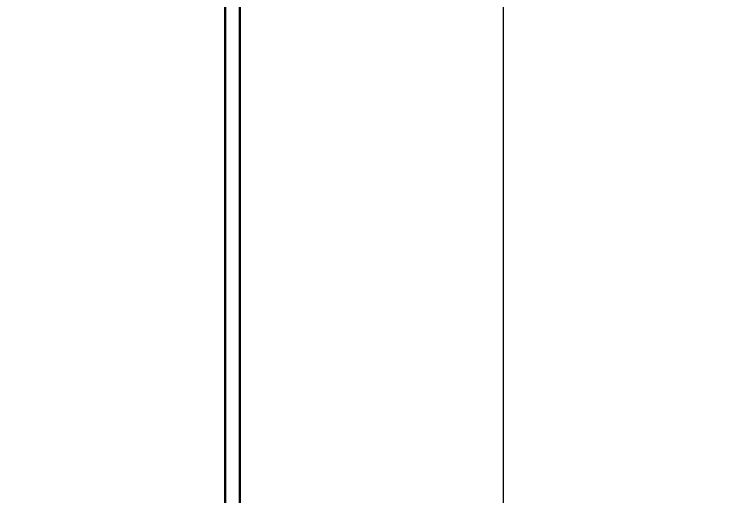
# Model space of a CAD drawing. Header units: millimetres. Extents: x -65574 to 111613, y -106550 to -50518.
# Drawn here: x 13120 to 14840, y -91982 to -90816 of the extents above; entities that cross this region are included whole.
import ezdxf
from ezdxf import colors
from ezdxf.entities.mleader import LeaderData, LeaderLine
from ezdxf.math import Vec2, Vec3

# ---------------------------------------------------------------- set-up
doc = ezdxf.new("R2010")
doc.units = ezdxf.units.MM
doc.layers.get('Defpoints').update_dxf_attribs({"color": 6})
doc.styles.add('GOST-2.304_Type-B', font='GOST Common.ttf')
doc.styles.get("Standard").update_dxf_attribs({"font": 'arial.ttf'})
doc.dimstyles.new('УРСТ', dxfattribs={"dimtxt": 2.5, "dimasz": 2, "dimexe": 1.2, "dimexo": 1.5, "dimtad": 1, "dimdec": 0, "dimrnd": 1, "dimzin": 0, "dimdsep": 46, "dimtxsty": 'GOST-2.304_Type-B', "dimblk": 'ARCHTICK', "dimcen": 2, "dimdle": 2, "dimadec": 0, "dimazin": 0, "dimtfac": 1, "dimtdec": 0, "dimtmove": 1, "dimatfit": 0, "dimldrblk": 'NONE', "dimfxl": 1, "dimtolj": 1, "dimtzin": 0, "dimlwd": 15, "dimlwe": 15, "dimarcsym": 0})

# ---------------------------------------------------------------- blocks, each defined once
blk = doc.blocks.new('_ArchTick')
at = {"color": 0, "linetype": 'ByBlock', "const_width": 0.15}
blk.add_lwpolyline([(-0.5, -0.5), (0.5, 0.5)], dxfattribs=at)
blk = doc.blocks.new('*D153')
at = {"color": 0, "lineweight": 15, "transparency": 16777216}
for p, q in [((14305.4, -87052.8), (14305.4, -93102.8)), ((13742.3, -87152.8), (14365.4, -87152.8)), ((13742.3, -93002.8), (14365.4, -93002.8))]:
    blk.add_line(p, q, dxfattribs=at)
at = {"layer": 'Defpoints', "color": 0, "lineweight": -2, "transparency": 16777216}
for p in [(13667.3, -87152.8), (13667.3, -93002.8), (14305.4, -93002.8)]:
    blk.add_point(p, dxfattribs=at)
at = {"color": 0, "lineweight": 15, "transparency": 16777216, "xscale": 100, "yscale": 100, "zscale": 100}
for p, rotation in [((14305.4, -87152.8), 90), ((14305.4, -93002.8), 270)]:
    blk.add_blockref('_ArchTick', p, dxfattribs=dict(at, rotation=rotation))
at = {"color": 0, "lineweight": -2, "transparency": 16777216, "insert": (14211.6, -90077.8), "char_height": 125, "attachment_point": 5, "rotation": 90, "style": 'GOST-2.304_Type-B'}
blk.add_mtext('\\A1;5850', dxfattribs=at)
blk = doc.blocks.new('_None')
blk = doc.blocks.new('_Oblique')
at = {"color": 0, "linetype": 'ByBlock', "lineweight": -2}
blk.add_line((-0.5, -0.5), (0.5, 0.5), dxfattribs=at)

msp = doc.modelspace()

# ---------------------------------------------------------------- linework, layer by layer
at = {"lineweight": 30}
msp.add_lwpolyline([(13631.3, -87152.8), (13631.3, -93002.8), (13667.3, -93002.8), (13667.3, -87152.8), (13631.3, -87152.8)], dxfattribs=at)

# ---------------------------------------------------------------- dimensions: what is measured, and where the dimension line sits
at = {"color": 0, "lineweight": -2}
dim = msp.add_linear_dim(base=(14305.4, -93002.8), p1=(13667.3, -87152.8), p2=(13667.3, -93002.8), angle=90, dimstyle='УРСТ', dxfattribs=at)
dim.commit()
dim.dimension.update_dxf_attribs({"geometry": '*D153', "text_midpoint": (14211.6, -90077.8)})

# ---------------------------------------------------------------- leaders
at = {"color": 0, "lineweight": 15}
ml = msp.add_multileader_mtext('Standard', dxfattribs=at)
ml.set_content('{\\fGOST Common|b0|i0|c204|p34;5 A500C %%C36 шаг 140\\fGOST Common|b0|i0|c0|p34; \\fGOST Common|b0|i0|c204|p34;мм}')
ml.set_leader_properties()
ml.set_arrow_properties(name='OBLIQUE')
ml.build(insert=Vec2(0, 0))
ml.multileader.update_dxf_attribs({"text_left_attachment_type": 6, "text_right_attachment_type": 6, "dogleg_length": 0.842, "arrow_head_size": 125, "scale": 50})
ctx = ml.context
ctx.base_point, ctx.scale, ctx.char_height, ctx.arrow_head_size, ctx.landing_gap_size, ctx.plane_origin = Vec3(21950.2, -91303), 50, 125, 125, 5, Vec3(21055.7, -91303)
ctx.left_attachment, ctx.right_attachment, ctx.text_align_type = 6, 6, 2
notes = []
notes.append((ctx, [(0, (1, 1, 0), (20944.1, -91303), (1, 0), 1006.1, [(0, [(20650.7, -91303), (20510.7, -91303), (20370.7, -91303), (20230.7, -91303), (19950.7, -91303), (19810.7, -91303), (19670.7, -91303), (19530.7, -91303), (19390.7, -91303), (19250.7, -91303), (19110.7, -91303), (18970.7, -91303), (18830.7, -91303), (21005.2, -91303), (20090.7, -91303)], 0, [])])]))
ctx.mtext.insert, ctx.mtext.width, ctx.mtext.alignment, ctx.mtext.flow_direction = Vec3(23731.7, -91153), 1785.618, 3, 5
for ctx, leaders in notes:
    for number, flags, end, landing, length, lines in leaders:
        leader = LeaderData()
        leader.index, (leader.has_last_leader_line, leader.has_dogleg_vector, leader.attachment_direction) = number, flags
        leader.last_leader_point, leader.dogleg_vector, leader.dogleg_length = Vec3(end), Vec3(landing), length
        for number, points, colour, breaks in lines:
            line = LeaderLine()
            line.index, line.vertices, line.color, line.breaks = number, Vec3.list(points), colors.encode_raw_color(colour), breaks
            leader.lines.append(line)
        ctx.leaders.append(leader)

doc.saveas('drawing.dxf')
